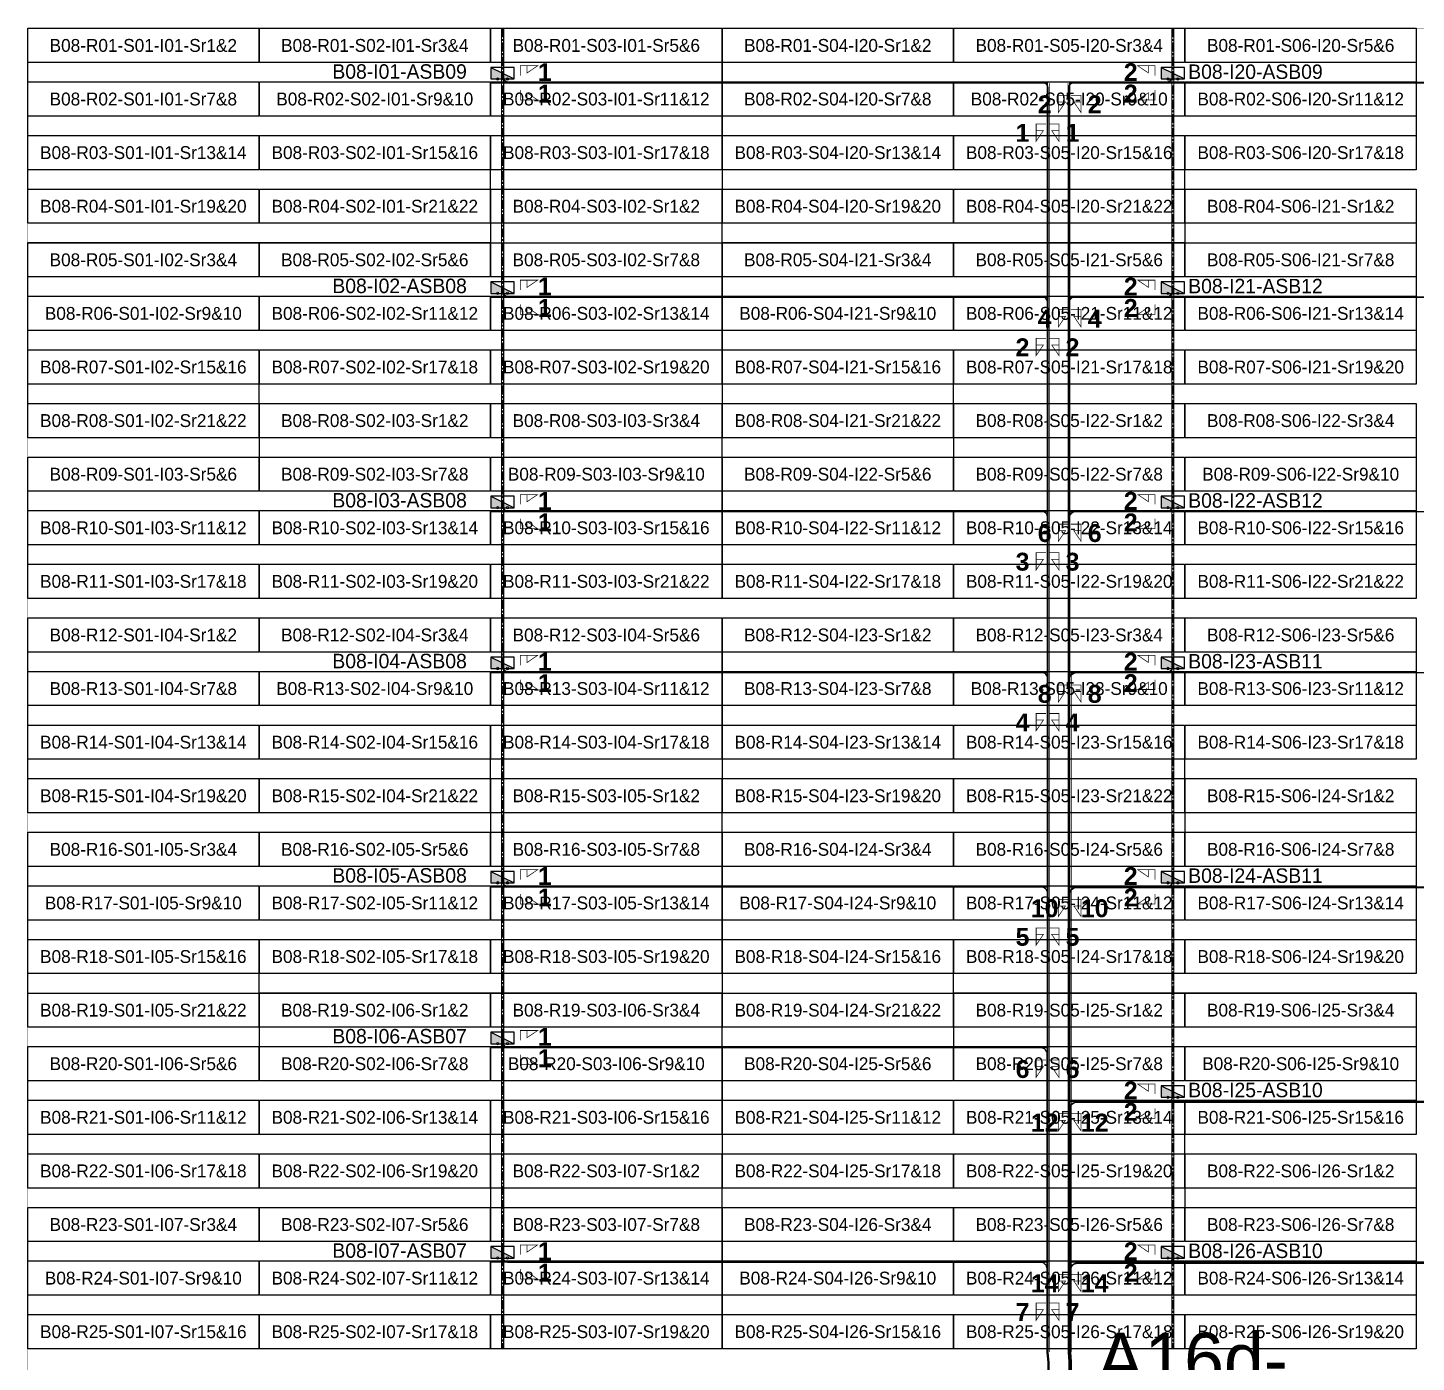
# Model space of a CAD drawing. Header units: metres. Extents: x 529746 to 530037, y 2674789 to 2675214.
# Drawn here: x 529745.9 to 529940.2, y 2675027.4 to 2675214.2 of the extents above; entities that cross this region are included whole.
import ezdxf
from ezdxf.enums import TextEntityAlignment as Align

# ---------------------------------------------------------------- set-up
doc = ezdxf.new("R2010")
doc.units = ezdxf.units.M
doc.linetypes.add('CENTER', pattern=[2, 1.25, -0.25, 0.25, -0.25])
doc.layers.add('Boundary-12.5 MW Block', color=6, linetype='Continuous', lineweight=9)
doc.layers.add('PILE', color=1, linetype='Continuous', lineweight=15)
for name, color, linetype in [('DC Trench BL-08', 40, 'Continuous'), ('E-Inverter Grouping', 2, 'Continuous'), ('Excavation', 7, 'Continuous'), ('Inverter Block-08', 7, 'Continuous'), ('LT Cable(AG) INV to LT Panel BL-08', 2, 'Continuous'), ('Messenger Wire Block-06 (Master Path)', 30, 'Continuous'), ('Messenger Wire Block-06 (MW Path)', 191, 'Continuous'), ('Messenger Wire Exc Link', 7, 'Continuous'), ('MMS Block Numbering', 7, 'Continuous'), ('MMS Table Block-08', 8, 'Continuous'), ('Plan Line - DC BL-08', 40, 'Continuous'), ('Section Marking BL-08', 2, 'Continuous')]:
    doc.layers.add(name, color=color, linetype=linetype)
doc.styles.add('Adani Regular', font='Adani Regular.ttf')
doc.styles.add('BoldTextStyle', font='arialbd.ttf')
doc.styles.get("Standard").update_dxf_attribs({"font": 'Adani Regular.ttf'})

# ---------------------------------------------------------------- blocks, each defined once
blk = doc.blocks.new('MMS Table (32.292 x 4.788)')
at = {"color": 0}
blk.add_lwpolyline([(0, -0.002), (0, 4.786), (32.292, 4.786), (32.292, -0.002)], close=True, dxfattribs=at)
at = {"color": 7}
blk.add_attdef('ID1', text='', height=1.8, dxfattribs=at).set_placement((16.146, 2.392), align=Align.MIDDLE_CENTER)
blk = doc.blocks.new('Inverter Block')
h = blk.add_hatch(color=0)
h.dxf.hatch_style = 1
h.paths.add_polyline_path([(-1.46, 2.27), (-1.46, 0.85), (1.46, 0.85)])
at = {"color": 0}
blk.add_lwpolyline([(1.46, 2.27), (-1.46, 2.27), (-1.46, 0.85), (1.46, 0.85)], close=True, dxfattribs=at)
blk.add_lwpolyline([(-1.46, 2.27), (1.46, 0.85)], dxfattribs=at)
at = {"layer": 'PILE'}
for centre in [(-0.61, 0.85), (0.61, 0.85)]:
    blk.add_circle(centre, 0.156, dxfattribs=at)
at = {"color": 7}
blk.add_attdef('ID', (-1.46, 3.01), '', height=1.8, dxfattribs=at)

msp = doc.modelspace()

# ---------------------------------------------------------------- linework, layer by layer
at = {"layer": 'Boundary-12.5 MW Block', "const_width": 0.05}
msp.add_lwpolyline([(529745.89, 2675214.08), (530037.32, 2675214.08), (530037.32, 2674789.29), (529745.89, 2674789.29)], close=True, dxfattribs=at)
at = {"layer": 'DC Trench BL-08', "color": 40, "const_width": 0.15}
for points in [[(529812.46, 2675214.08), (529812.16, 2675214.08), (529812.16, 2675029.29), (529812.46, 2675029.29)], [(529906.26, 2675214.08), (529905.96, 2675214.08), (529905.96, 2675029.29), (529906.26, 2675029.29)]]:
    msp.add_lwpolyline(points, close=True, dxfattribs=at)
at = {"layer": 'E-Inverter Grouping'}
for points in [[(529842.97, 2675194.29), (529810.58, 2675194.29), (529810.58, 2675186.79), (529745.89, 2675186.79), (529745.89, 2675214.08), (529842.97, 2675214.08)], [(529940.14, 2675194.29), (529907.75, 2675194.29), (529907.75, 2675186.79), (529843.07, 2675186.79), (529843.07, 2675214.08), (529940.14, 2675214.08)], [(529842.97, 2675164.29), (529778.18, 2675164.29), (529778.18, 2675156.79), (529745.89, 2675156.79), (529745.89, 2675184.08), (529810.68, 2675184.08), (529810.68, 2675191.58), (529842.97, 2675191.58)], [(529940.14, 2675164.29), (529875.36, 2675164.29), (529875.36, 2675156.79), (529843.07, 2675156.79), (529843.07, 2675184.08), (529907.85, 2675184.08), (529907.85, 2675191.58), (529940.14, 2675191.58)], [(529842.97, 2675134.29), (529745.89, 2675134.29), (529745.89, 2675154.08), (529778.28, 2675154.08), (529778.28, 2675161.58), (529842.97, 2675161.58)], [(529940.14, 2675134.29), (529843.07, 2675134.29), (529843.07, 2675154.08), (529875.46, 2675154.08), (529875.46, 2675161.58), (529940.14, 2675161.58)], [(529842.97, 2675111.79), (529810.58, 2675111.79), (529810.58, 2675104.29), (529745.89, 2675104.29), (529745.89, 2675131.58), (529842.97, 2675131.58)], [(529940.14, 2675111.79), (529907.75, 2675111.79), (529907.75, 2675104.29), (529843.07, 2675104.29), (529843.07, 2675131.58), (529940.14, 2675131.58)], [(529842.97, 2675081.79), (529778.18, 2675081.79), (529778.18, 2675074.29), (529745.89, 2675074.29), (529745.89, 2675101.58), (529810.68, 2675101.58), (529810.68, 2675109.08), (529842.97, 2675109.08)], [(529940.14, 2675081.79), (529875.36, 2675081.79), (529875.36, 2675074.29), (529843.07, 2675074.29), (529843.07, 2675101.58), (529907.85, 2675101.58), (529907.85, 2675109.08), (529940.14, 2675109.08)]]:
    msp.add_lwpolyline(points, close=True, dxfattribs=at)
at = {"layer": 'E-Inverter Grouping', "color": 3}
for points in [[(529778.28, 2675071.58), (529778.28, 2675079.08), (529842.97, 2675079.08), (529842.97, 2675059.29), (529810.58, 2675059.29), (529810.58, 2675051.79), (529745.89, 2675051.79), (529745.89, 2675071.58)], [(529875.46, 2675071.58), (529875.46, 2675079.08), (529940.14, 2675079.08), (529940.14, 2675059.29), (529907.75, 2675059.29), (529907.75, 2675051.79), (529843.07, 2675051.79), (529843.07, 2675071.58)], [(529842.97, 2675029.29), (529745.89, 2675029.29), (529745.89, 2675049.08), (529810.68, 2675049.08), (529810.68, 2675056.58), (529842.97, 2675056.58)], [(529940.14, 2675029.29), (529843.07, 2675029.29), (529843.07, 2675049.08), (529907.85, 2675049.08), (529907.85, 2675056.58), (529940.14, 2675056.58)]]:
    msp.add_lwpolyline(points, close=True, dxfattribs=at)
at = {"layer": 'Excavation', "color": 3, "const_width": 0.1}
msp.add_lwpolyline([(529899.03, 2675004.45), (529899.03, 2675008.09), (529891.77, 2675014.73), (529891.77, 2675027.45)], dxfattribs=at)
at = {"layer": 'LT Cable(AG) INV to LT Panel BL-08'}
for points in [[(529898.51, 2675003.18), (529898.39, 2675003.18, -0.156713), (529897.87, 2675003.35), (529896.35, 2675004.43, 0.156713), (529895.83, 2675004.6), (529889.69, 2675004.6, -0.414214), (529888.79, 2675005.5), (529888.79, 2675027.29, 0.022102), (529888.79, 2675027.37), (529888.66, 2675028.79, -0.022102), (529888.66, 2675028.87), (529888.66, 2675205.62, 0.414214), (529887.76, 2675206.52), (529813.21, 2675206.52, -0.414214), (529812.31, 2675207.42), (529812.31, 2675207.69)], [(529898.26, 2675003.26), (529898.73, 2675003.97, 0.14781), (529898.88, 2675004.47), (529898.88, 2675007.63, 0.210754), (529898.59, 2675008.29), (529891.91, 2675014.39, -0.210754), (529891.62, 2675015.06), (529891.62, 2675027.41, 0.0183), (529891.61, 2675027.47), (529891.52, 2675028.78, -0.0183), (529891.52, 2675028.85), (529891.52, 2675205.69, -0.414214), (529892.42, 2675206.59), (529905.21, 2675206.59, 0.414214), (529906.11, 2675207.49), (529906.11, 2675207.69)], [(529898.28, 2675003.25), (529898.76, 2675003.96, 0.14781), (529898.91, 2675004.46), (529898.91, 2675007.64, 0.210754), (529898.62, 2675008.3), (529891.93, 2675014.4, -0.210754), (529891.64, 2675015.07), (529891.64, 2675027.41, 0.0183), (529891.64, 2675027.47), (529891.54, 2675028.78, -0.0183), (529891.54, 2675028.85), (529891.54, 2675205.66, -0.414214), (529892.44, 2675206.56), (529970, 2675206.56, 0.414214), (529970.9, 2675207.46), (529970.9, 2675207.69)], [(529900.5, 2675003.15), (529898.39, 2675003.15, -0.156713), (529897.87, 2675003.32), (529896.35, 2675004.41, 0.156713), (529895.83, 2675004.58), (529889.67, 2675004.58, -0.414214), (529888.77, 2675005.48), (529888.77, 2675027.29, 0.022102), (529888.76, 2675027.36), (529888.64, 2675028.79, -0.022102), (529888.63, 2675028.86), (529888.63, 2675175.6, 0.414214), (529887.73, 2675176.5), (529813.21, 2675176.5, -0.414214), (529812.31, 2675177.4), (529812.31, 2675177.69)], [(529900.5, 2675003.13), (529898.39, 2675003.13, -0.156713), (529897.87, 2675003.3), (529896.35, 2675004.38, 0.156713), (529895.83, 2675004.55), (529889.64, 2675004.55, -0.414214), (529888.74, 2675005.45), (529888.74, 2675027.28, 0.022102), (529888.74, 2675027.36), (529888.61, 2675028.78, -0.022102), (529888.61, 2675028.86), (529888.61, 2675145.57, 0.414214), (529887.71, 2675146.47), (529813.21, 2675146.47, -0.414214), (529812.31, 2675147.37), (529812.31, 2675147.69)], [(529900.5, 2675003.1), (529898.39, 2675003.1, -0.156713), (529897.87, 2675003.27), (529896.35, 2675004.36, 0.156713), (529895.83, 2675004.53), (529889.62, 2675004.53, -0.414214), (529888.72, 2675005.43), (529888.72, 2675027.28, 0.022102), (529888.71, 2675027.36), (529888.59, 2675028.78, -0.022102), (529888.58, 2675028.86), (529888.58, 2675123.05, 0.414214), (529887.68, 2675123.95), (529813.21, 2675123.95, -0.414214), (529812.31, 2675124.85), (529812.31, 2675125.19)], [(529900.5, 2675003.08), (529898.39, 2675003.08, -0.156713), (529897.87, 2675003.25), (529896.35, 2675004.33, 0.156713), (529895.83, 2675004.5), (529889.59, 2675004.5, -0.414214), (529888.69, 2675005.4), (529888.69, 2675027.28, 0.022102), (529888.69, 2675027.36), (529888.56, 2675028.78, -0.022102), (529888.56, 2675028.86), (529888.56, 2675093.02, 0.414214), (529887.66, 2675093.92), (529813.21, 2675093.92, -0.414214), (529812.31, 2675094.82), (529812.31, 2675095.19)], [(529902.66, 2675003.05), (529898.39, 2675003.05, -0.156713), (529897.87, 2675003.22), (529896.35, 2675004.31, 0.156713), (529895.83, 2675004.48), (529889.57, 2675004.48, -0.414214), (529888.67, 2675005.38), (529888.67, 2675027.28, 0.022102), (529888.66, 2675027.36), (529888.54, 2675028.78, -0.022102), (529888.53, 2675028.86), (529888.53, 2675070.5, 0.414214), (529887.63, 2675071.4), (529813.21, 2675071.4, -0.414214), (529812.31, 2675072.3), (529812.31, 2675072.69)], [(529902.66, 2675003.03), (529898.39, 2675003.03, -0.156713), (529897.87, 2675003.2), (529896.35, 2675004.28, 0.156713), (529895.83, 2675004.45), (529889.54, 2675004.45, -0.414214), (529888.64, 2675005.35), (529888.64, 2675027.28, 0.022102), (529888.64, 2675027.36), (529888.51, 2675028.78, -0.022102), (529888.51, 2675028.86), (529888.51, 2675040.47, 0.414214), (529887.61, 2675041.37), (529813.21, 2675041.37, -0.414214), (529812.31, 2675042.27), (529812.31, 2675042.69)]]:
    msp.add_lwpolyline(points, format="xyb", dxfattribs=at)
at = {"layer": 'LT Cable(AG) INV to LT Panel BL-08', "color": 5}
for points in [[(529899.53, 2675003.64, -0.316836), (529898.93, 2675004.48), (529898.93, 2675007.65, 0.210754), (529898.64, 2675008.31), (529891.96, 2675014.41, -0.210754), (529891.67, 2675015.08), (529891.67, 2675027.41, 0.0183), (529891.66, 2675027.47), (529891.57, 2675028.79, -0.0183), (529891.57, 2675028.85), (529891.57, 2675175.64, -0.414214), (529892.47, 2675176.54), (529905.21, 2675176.54, 0.414214), (529906.11, 2675177.44), (529906.11, 2675177.69)], [(529899.53, 2675003.67, -0.308695), (529898.96, 2675004.51), (529898.96, 2675007.66, 0.210754), (529898.67, 2675008.33), (529891.98, 2675014.43, -0.210754), (529891.69, 2675015.09), (529891.69, 2675027.41, 0.0183), (529891.69, 2675027.48), (529891.59, 2675028.79, -0.0183), (529891.59, 2675028.85), (529891.59, 2675175.61, -0.414214), (529892.49, 2675176.51), (529970, 2675176.51, 0.414214), (529970.9, 2675177.41), (529970.9, 2675177.69)], [(529899.53, 2675003.71, -0.300496), (529898.98, 2675004.53), (529898.98, 2675007.67, 0.210754), (529898.69, 2675008.34), (529892.01, 2675014.44, -0.210754), (529891.72, 2675015.1), (529891.72, 2675027.41, 0.0183), (529891.71, 2675027.48), (529891.62, 2675028.79, -0.0183), (529891.62, 2675028.85), (529891.62, 2675145.59, -0.414214), (529892.52, 2675146.49), (529905.21, 2675146.49, 0.414214), (529906.11, 2675147.39), (529906.11, 2675147.69)], [(529899.53, 2675003.74, -0.292228), (529899.01, 2675004.56), (529899.01, 2675007.68, 0.210754), (529898.72, 2675008.35), (529892.03, 2675014.45, -0.210754), (529891.74, 2675015.11), (529891.74, 2675027.41, 0.0183), (529891.74, 2675027.48), (529891.64, 2675028.79, -0.0183), (529891.64, 2675028.85), (529891.64, 2675145.56, -0.414214), (529892.54, 2675146.46), (529970, 2675146.46, 0.414214), (529970.9, 2675147.36), (529970.9, 2675147.69)], [(529901.6, 2675003.68), (529899.93, 2675003.68, -0.414214), (529899.03, 2675004.58), (529899.03, 2675007.69, 0.210754), (529898.74, 2675008.36), (529892.06, 2675014.46, -0.210754), (529891.77, 2675015.12), (529891.77, 2675027.41, 0.0183), (529891.76, 2675027.48), (529891.67, 2675028.79, -0.0183), (529891.67, 2675028.85), (529891.67, 2675123.04, -0.414214), (529892.57, 2675123.94), (529905.21, 2675123.94, 0.414214), (529906.11, 2675124.84), (529906.11, 2675125.19)], [(529901.6, 2675003.71), (529899.96, 2675003.71, -0.414214), (529899.06, 2675004.61), (529899.06, 2675007.71, 0.210754), (529898.77, 2675008.37), (529892.08, 2675014.47, -0.210754), (529891.79, 2675015.13), (529891.79, 2675027.41, 0.0183), (529891.79, 2675027.48), (529891.69, 2675028.79, -0.0183), (529891.69, 2675028.86), (529891.69, 2675123.01, -0.414214), (529892.59, 2675123.91), (529970, 2675123.91, 0.414214), (529970.9, 2675124.81), (529970.9, 2675125.19)], [(529901.6, 2675003.73), (529899.98, 2675003.73, -0.414214), (529899.08, 2675004.63), (529899.08, 2675007.72, 0.210754), (529898.79, 2675008.38), (529892.11, 2675014.48, -0.210754), (529891.82, 2675015.14), (529891.82, 2675027.41, 0.0183), (529891.81, 2675027.48), (529891.72, 2675028.79, -0.0183), (529891.72, 2675028.86), (529891.72, 2675092.99, -0.414214), (529892.62, 2675093.89), (529905.21, 2675093.89, 0.414214), (529906.11, 2675094.79), (529906.11, 2675095.19)], [(529901.6, 2675003.76), (529900.01, 2675003.76, -0.414214), (529899.11, 2675004.66), (529899.11, 2675007.73, 0.210754), (529898.82, 2675008.39), (529892.13, 2675014.49, -0.210754), (529891.84, 2675015.16), (529891.84, 2675027.42, 0.0183), (529891.84, 2675027.48), (529891.74, 2675028.79, -0.0183), (529891.74, 2675028.86), (529891.74, 2675092.96, -0.414214), (529892.64, 2675093.86), (529970, 2675093.86, 0.414214), (529970.9, 2675094.76), (529970.9, 2675095.19)], [(529903.54, 2675003.78), (529900.03, 2675003.78, -0.414214), (529899.13, 2675004.68), (529899.13, 2675007.74, 0.210754), (529898.84, 2675008.4), (529892.16, 2675014.5, -0.210754), (529891.87, 2675015.17), (529891.87, 2675027.42, 0.0183), (529891.86, 2675027.48), (529891.77, 2675028.79, -0.0183), (529891.77, 2675028.86), (529891.77, 2675062.94, -0.414214), (529892.67, 2675063.84), (529905.21, 2675063.84, 0.414214), (529906.11, 2675064.74), (529906.11, 2675065.19)], [(529903.54, 2675003.81), (529900.06, 2675003.81, -0.414214), (529899.16, 2675004.71), (529899.16, 2675007.75, 0.210754), (529898.87, 2675008.41), (529892.18, 2675014.51, -0.210754), (529891.89, 2675015.18), (529891.89, 2675027.42, 0.0183), (529891.89, 2675027.48), (529891.79, 2675028.79, -0.0183), (529891.79, 2675028.86), (529891.79, 2675062.91, -0.414214), (529892.69, 2675063.81), (529970, 2675063.81, 0.414214), (529970.9, 2675064.71), (529970.9, 2675065.19)], [(529903.54, 2675003.83), (529900.08, 2675003.83, -0.414214), (529899.18, 2675004.73), (529899.18, 2675007.76, 0.210754), (529898.89, 2675008.43), (529892.21, 2675014.52, -0.210754), (529891.92, 2675015.19), (529891.92, 2675027.42, 0.0183), (529891.91, 2675027.48), (529891.82, 2675028.79, -0.0183), (529891.82, 2675028.86), (529891.82, 2675040.39, -0.414214), (529892.72, 2675041.29), (529905.21, 2675041.29, 0.414214), (529906.11, 2675042.19), (529906.11, 2675042.69)], [(529903.54, 2675003.86), (529900.11, 2675003.86, -0.414214), (529899.21, 2675004.76), (529899.21, 2675007.77, 0.210754), (529898.92, 2675008.44), (529892.23, 2675014.54, -0.210754), (529891.94, 2675015.2), (529891.94, 2675027.42, 0.0183), (529891.94, 2675027.48), (529891.84, 2675028.8, -0.0183), (529891.84, 2675028.86), (529891.84, 2675040.36, -0.414214), (529892.74, 2675041.26), (529970, 2675041.26, 0.414214), (529970.9, 2675042.16), (529970.9, 2675042.69)]]:
    msp.add_lwpolyline(points, format="xyb", dxfattribs=at)
at = {"layer": 'Messenger Wire Block-06 (Master Path)'}
for points in [[(529810.68, 2675206.44), (529888.57, 2675206.44)], [(529888.57, 2675028.82), (529888.57, 2675206.44)], [(529891.67, 2675028.82), (529891.67, 2675206.44)], [(529891.67, 2675206.44), (529972.54, 2675206.44)], [(529810.68, 2675176.44), (529888.57, 2675176.44)], [(529891.67, 2675176.44), (529972.54, 2675176.44)], [(529810.68, 2675146.44), (529888.57, 2675146.44)], [(529891.67, 2675146.44), (529972.54, 2675146.44)], [(529810.68, 2675123.94), (529888.57, 2675123.94)], [(529891.67, 2675123.94), (529972.54, 2675123.94)], [(529810.68, 2675093.94), (529888.57, 2675093.94)], [(529891.67, 2675093.94), (529972.54, 2675093.94)], [(529810.68, 2675071.44), (529888.57, 2675071.44)], [(529891.67, 2675063.94), (529972.54, 2675063.94)], [(529810.68, 2675041.44), (529888.57, 2675041.44)], [(529891.67, 2675041.44), (529972.54, 2675041.44)]]:
    msp.add_lwpolyline(points, dxfattribs=at)
at = {"layer": 'Messenger Wire Block-06 (MW Path)', "const_width": 0.1}
for points in [[(529810.68, 2675206.44), (529888.57, 2675206.44)], [(529888.82, 2675028.82), (529888.82, 2675206.44)], [(529891.42, 2675028.82), (529891.42, 2675206.44)], [(529891.67, 2675206.44), (529972.54, 2675206.44)], [(529810.68, 2675176.44), (529888.57, 2675176.44)], [(529891.67, 2675176.44), (529972.54, 2675176.44)], [(529810.68, 2675146.44), (529888.57, 2675146.44)], [(529891.67, 2675146.44), (529972.54, 2675146.44)], [(529810.68, 2675123.94), (529888.57, 2675123.94)], [(529891.67, 2675123.94), (529972.54, 2675123.94)], [(529891.92, 2675028.82), (529891.92, 2675123.94)], [(529810.68, 2675093.94), (529888.57, 2675093.94)], [(529891.67, 2675093.94), (529972.54, 2675093.94)], [(529810.68, 2675071.44), (529888.57, 2675071.44)], [(529891.67, 2675063.94), (529972.54, 2675063.94)], [(529810.68, 2675041.44), (529888.57, 2675041.44)], [(529891.67, 2675041.44), (529972.54, 2675041.44)]]:
    msp.add_lwpolyline(points, dxfattribs=at)
at = {"layer": 'Messenger Wire Exc Link'}
for points in [[(529888.71, 2675027.32), (529888.57, 2675028.82)], [(529891.77, 2675027.45), (529891.67, 2675028.82)]]:
    msp.add_lwpolyline(points, dxfattribs=at)
at = {"layer": 'Plan Line - DC BL-08', "color": 6, "linetype": 'CENTER'}
for points in [[(529812.31, 2675214.08), (529812.31, 2675029.29)], [(529906.11, 2675214.08), (529906.11, 2675029.29)]]:
    msp.add_lwpolyline(points, dxfattribs=at)
at = {"layer": 'Section Marking BL-08', "color": 94, "lineweight": 35, "true_color": 0x00a500, "const_width": 0.1}
for points in [[(529814.81, 2675207.44), (529814.81, 2675208.83), (529817.21, 2675208.83), (529815.73, 2675207.82), (529815.73, 2675208.83)], [(529903.61, 2675207.44), (529903.61, 2675208.83), (529901.21, 2675208.83), (529902.69, 2675207.82), (529902.69, 2675208.83)], [(529814.81, 2675205.44), (529814.81, 2675204.05), (529817.21, 2675204.05), (529815.73, 2675205.06), (529815.73, 2675204.05)], [(529903.61, 2675205.44), (529903.61, 2675204.05), (529901.21, 2675204.05), (529902.69, 2675205.06), (529902.69, 2675204.05)], [(529891.47, 2675204.69), (529890.08, 2675204.69), (529890.08, 2675202.29), (529891.09, 2675203.77), (529890.08, 2675203.77)], [(529891.87, 2675204.69), (529893.26, 2675204.69), (529893.26, 2675202.29), (529892.25, 2675203.77), (529893.26, 2675203.77)], [(529888.37, 2675200.69), (529886.98, 2675200.69), (529886.98, 2675198.29), (529887.99, 2675199.77), (529886.98, 2675199.77)], [(529888.77, 2675200.69), (529890.16, 2675200.69), (529890.16, 2675198.29), (529889.15, 2675199.77), (529890.16, 2675199.77)], [(529814.81, 2675177.44), (529814.81, 2675178.83), (529817.21, 2675178.83), (529815.73, 2675177.82), (529815.73, 2675178.83)], [(529903.61, 2675177.44), (529903.61, 2675178.83), (529901.21, 2675178.83), (529902.69, 2675177.82), (529902.69, 2675178.83)], [(529814.81, 2675175.44), (529814.81, 2675174.05), (529817.21, 2675174.05), (529815.73, 2675175.06), (529815.73, 2675174.05)], [(529891.47, 2675174.69), (529890.08, 2675174.69), (529890.08, 2675172.29), (529891.09, 2675173.77), (529890.08, 2675173.77)], [(529891.87, 2675174.69), (529893.26, 2675174.69), (529893.26, 2675172.29), (529892.25, 2675173.77), (529893.26, 2675173.77)], [(529903.61, 2675175.44), (529903.61, 2675174.05), (529901.21, 2675174.05), (529902.69, 2675175.06), (529902.69, 2675174.05)], [(529888.37, 2675170.69), (529886.98, 2675170.69), (529886.98, 2675168.29), (529887.99, 2675169.77), (529886.98, 2675169.77)], [(529888.77, 2675170.69), (529890.16, 2675170.69), (529890.16, 2675168.29), (529889.15, 2675169.77), (529890.16, 2675169.77)], [(529814.81, 2675147.44), (529814.81, 2675148.83), (529817.21, 2675148.83), (529815.73, 2675147.82), (529815.73, 2675148.83)], [(529903.61, 2675147.44), (529903.61, 2675148.83), (529901.21, 2675148.83), (529902.69, 2675147.82), (529902.69, 2675148.83)], [(529814.81, 2675145.44), (529814.81, 2675144.05), (529817.21, 2675144.05), (529815.73, 2675145.06), (529815.73, 2675144.05)], [(529903.61, 2675145.44), (529903.61, 2675144.05), (529901.21, 2675144.05), (529902.69, 2675145.06), (529902.69, 2675144.05)], [(529891.47, 2675144.69), (529890.08, 2675144.69), (529890.08, 2675142.29), (529891.09, 2675143.77), (529890.08, 2675143.77)], [(529891.87, 2675144.69), (529893.26, 2675144.69), (529893.26, 2675142.29), (529892.25, 2675143.77), (529893.26, 2675143.77)], [(529888.37, 2675140.69), (529886.98, 2675140.69), (529886.98, 2675138.29), (529887.99, 2675139.77), (529886.98, 2675139.77)], [(529888.77, 2675140.69), (529890.16, 2675140.69), (529890.16, 2675138.29), (529889.15, 2675139.77), (529890.16, 2675139.77)], [(529814.81, 2675124.94), (529814.81, 2675126.33), (529817.21, 2675126.33), (529815.73, 2675125.32), (529815.73, 2675126.33)], [(529903.61, 2675124.94), (529903.61, 2675126.33), (529901.21, 2675126.33), (529902.69, 2675125.32), (529902.69, 2675126.33)], [(529814.81, 2675122.94), (529814.81, 2675121.55), (529817.21, 2675121.55), (529815.73, 2675122.56), (529815.73, 2675121.55)], [(529891.47, 2675122.19), (529890.08, 2675122.19), (529890.08, 2675119.79), (529891.09, 2675121.27), (529890.08, 2675121.27)], [(529891.87, 2675122.19), (529893.26, 2675122.19), (529893.26, 2675119.79), (529892.25, 2675121.27), (529893.26, 2675121.27)], [(529903.61, 2675122.94), (529903.61, 2675121.55), (529901.21, 2675121.55), (529902.69, 2675122.56), (529902.69, 2675121.55)], [(529888.37, 2675118.19), (529886.98, 2675118.19), (529886.98, 2675115.79), (529887.99, 2675117.27), (529886.98, 2675117.27)], [(529888.77, 2675118.19), (529890.16, 2675118.19), (529890.16, 2675115.79), (529889.15, 2675117.27), (529890.16, 2675117.27)], [(529814.81, 2675094.94), (529814.81, 2675096.33), (529817.21, 2675096.33), (529815.73, 2675095.32), (529815.73, 2675096.33)], [(529903.61, 2675094.94), (529903.61, 2675096.33), (529901.21, 2675096.33), (529902.69, 2675095.32), (529902.69, 2675096.33)], [(529814.81, 2675092.94), (529814.81, 2675091.55), (529817.21, 2675091.55), (529815.73, 2675092.56), (529815.73, 2675091.55)], [(529903.61, 2675092.94), (529903.61, 2675091.55), (529901.21, 2675091.55), (529902.69, 2675092.56), (529902.69, 2675091.55)], [(529891.47, 2675092.19), (529890.08, 2675092.19), (529890.08, 2675089.79), (529891.09, 2675091.27), (529890.08, 2675091.27)], [(529891.87, 2675092.19), (529893.26, 2675092.19), (529893.26, 2675089.79), (529892.25, 2675091.27), (529893.26, 2675091.27)], [(529888.37, 2675088.19), (529886.98, 2675088.19), (529886.98, 2675085.79), (529887.99, 2675087.27), (529886.98, 2675087.27)], [(529888.77, 2675088.19), (529890.16, 2675088.19), (529890.16, 2675085.79), (529889.15, 2675087.27), (529890.16, 2675087.27)], [(529814.81, 2675072.44), (529814.81, 2675073.83), (529817.21, 2675073.83), (529815.73, 2675072.82), (529815.73, 2675073.83)], [(529814.81, 2675070.44), (529814.81, 2675069.05), (529817.21, 2675069.05), (529815.73, 2675070.06), (529815.73, 2675069.05)], [(529888.37, 2675069.69), (529886.98, 2675069.69), (529886.98, 2675067.29), (529887.99, 2675068.77), (529886.98, 2675068.77)], [(529888.77, 2675069.69), (529890.16, 2675069.69), (529890.16, 2675067.29), (529889.15, 2675068.77), (529890.16, 2675068.77)], [(529903.61, 2675064.94), (529903.61, 2675066.33), (529901.21, 2675066.33), (529902.69, 2675065.32), (529902.69, 2675066.33)], [(529891.47, 2675062.19), (529890.08, 2675062.19), (529890.08, 2675059.79), (529891.09, 2675061.27), (529890.08, 2675061.27)], [(529891.87, 2675062.19), (529893.26, 2675062.19), (529893.26, 2675059.79), (529892.25, 2675061.27), (529893.26, 2675061.27)], [(529903.61, 2675062.94), (529903.61, 2675061.55), (529901.21, 2675061.55), (529902.69, 2675062.56), (529902.69, 2675061.55)], [(529814.81, 2675042.44), (529814.81, 2675043.83), (529817.21, 2675043.83), (529815.73, 2675042.82), (529815.73, 2675043.83)], [(529903.61, 2675042.44), (529903.61, 2675043.83), (529901.21, 2675043.83), (529902.69, 2675042.82), (529902.69, 2675043.83)], [(529814.81, 2675040.44), (529814.81, 2675039.05), (529817.21, 2675039.05), (529815.73, 2675040.06), (529815.73, 2675039.05)], [(529903.61, 2675040.44), (529903.61, 2675039.05), (529901.21, 2675039.05), (529902.69, 2675040.06), (529902.69, 2675039.05)], [(529891.47, 2675039.69), (529890.08, 2675039.69), (529890.08, 2675037.29), (529891.09, 2675038.77), (529890.08, 2675038.77)], [(529891.87, 2675039.69), (529893.26, 2675039.69), (529893.26, 2675037.29), (529892.25, 2675038.77), (529893.26, 2675038.77)], [(529888.37, 2675035.69), (529886.98, 2675035.69), (529886.98, 2675033.29), (529887.99, 2675034.77), (529886.98, 2675034.77)], [(529888.77, 2675035.69), (529890.16, 2675035.69), (529890.16, 2675033.29), (529889.15, 2675034.77), (529890.16, 2675034.77)]]:
    msp.add_lwpolyline(points, dxfattribs=at)

# ---------------------------------------------------------------- block references
at = {"layer": 'Inverter Block-08'}
ref = msp.add_blockref('Inverter Block', (529812.31, 2675206.03), dxfattribs=dict(at, xscale=1.124999999976148, yscale=1.124999999976148, zscale=1.124999999976148))
ref.add_attrib('ID', 'B08-I01-ASB09', (529788.49, 2675207.02), dxfattribs={"layer": '0', "color": 7, "height": 2.025})
ref = msp.add_blockref('Inverter Block', (529906.11, 2675206.03), dxfattribs=dict(at, xscale=1.124999999976148, yscale=1.124999999976148, zscale=1.124999999976148))
ref.add_attrib('ID', 'B08-I20-ASB09', (529908.26, 2675206.99), dxfattribs={"layer": '0', "color": 7, "height": 2.025})
ref = msp.add_blockref('Inverter Block', (529812.31, 2675176.03), dxfattribs=dict(at, xscale=1.124999999976148, yscale=1.124999999976148, zscale=1.124999999976148))
ref.add_attrib('ID', 'B08-I02-ASB08', (529788.49, 2675177.02), dxfattribs={"layer": '0', "color": 7, "height": 2.025})
ref = msp.add_blockref('Inverter Block', (529906.11, 2675176.03), dxfattribs=dict(at, xscale=1.124999999976148, yscale=1.124999999976148, zscale=1.124999999976148))
ref.add_attrib('ID', 'B08-I21-ASB12', (529908.26, 2675176.99), dxfattribs={"layer": '0', "color": 7, "height": 2.025})
ref = msp.add_blockref('Inverter Block', (529812.31, 2675146.03), dxfattribs=dict(at, xscale=1.124999999976148, yscale=1.124999999976148, zscale=1.124999999976148))
ref.add_attrib('ID', 'B08-I03-ASB08', (529788.49, 2675147.02), dxfattribs={"layer": '0', "color": 7, "height": 2.025})
ref = msp.add_blockref('Inverter Block', (529906.11, 2675146.03), dxfattribs=dict(at, xscale=1.124999999976148, yscale=1.124999999976148, zscale=1.124999999976148))
ref.add_attrib('ID', 'B08-I22-ASB12', (529908.26, 2675146.99), dxfattribs={"layer": '0', "color": 7, "height": 2.025})
ref = msp.add_blockref('Inverter Block', (529812.31, 2675123.53), dxfattribs=dict(at, xscale=1.124999999976148, yscale=1.124999999976148, zscale=1.124999999976148))
ref.add_attrib('ID', 'B08-I04-ASB08', (529788.49, 2675124.52), dxfattribs={"layer": '0', "color": 7, "height": 2.025})
ref = msp.add_blockref('Inverter Block', (529906.11, 2675123.53), dxfattribs=dict(at, xscale=1.124999999976148, yscale=1.124999999976148, zscale=1.124999999976148))
ref.add_attrib('ID', 'B08-I23-ASB11', (529908.26, 2675124.49), dxfattribs={"layer": '0', "color": 7, "height": 2.025})
ref = msp.add_blockref('Inverter Block', (529812.31, 2675093.53), dxfattribs=dict(at, xscale=1.124999999976148, yscale=1.124999999976148, zscale=1.124999999976148))
ref.add_attrib('ID', 'B08-I05-ASB08', (529788.49, 2675094.52), dxfattribs={"layer": '0', "color": 7, "height": 2.025})
ref = msp.add_blockref('Inverter Block', (529906.11, 2675093.53), dxfattribs=dict(at, xscale=1.124999999976148, yscale=1.124999999976148, zscale=1.124999999976148))
ref.add_attrib('ID', 'B08-I24-ASB11', (529908.26, 2675094.49), dxfattribs={"layer": '0', "color": 7, "height": 2.025})
ref = msp.add_blockref('Inverter Block', (529812.31, 2675071.03), dxfattribs=dict(at, xscale=1.124999999976148, yscale=1.124999999976148, zscale=1.124999999976148))
ref.add_attrib('ID', 'B08-I06-ASB07', (529788.49, 2675072.02), dxfattribs={"layer": '0', "color": 7, "height": 2.025})
ref = msp.add_blockref('Inverter Block', (529906.11, 2675063.53), dxfattribs=dict(at, xscale=1.124999999976148, yscale=1.124999999976148, zscale=1.124999999976148))
ref.add_attrib('ID', 'B08-I25-ASB10', (529908.26, 2675064.49), dxfattribs={"layer": '0', "color": 7, "height": 2.025})
ref = msp.add_blockref('Inverter Block', (529812.31, 2675041.03), dxfattribs=dict(at, xscale=1.124999999976148, yscale=1.124999999976148, zscale=1.124999999976148))
ref.add_attrib('ID', 'B08-I07-ASB07', (529788.49, 2675042.02), dxfattribs={"layer": '0', "color": 7, "height": 2.025})
ref = msp.add_blockref('Inverter Block', (529906.11, 2675041.03), dxfattribs=dict(at, xscale=1.124999999976148, yscale=1.124999999976148, zscale=1.124999999976148))
ref.add_attrib('ID', 'B08-I26-ASB10', (529908.26, 2675041.99), dxfattribs={"layer": '0', "color": 7, "height": 2.025})
at = {"layer": 'MMS Table Block-08'}
for p, values in [((529745.89, 2675209.29), {'ID1': 'B08-R01-S01-I01-Sr1&2'}), ((529778.28, 2675209.29), {'ID1': 'B08-R01-S02-I01-Sr3&4'}), ((529810.68, 2675209.29), {'ID1': 'B08-R01-S03-I01-Sr5&6'}), ((529843.07, 2675209.29), {'ID1': 'B08-R01-S04-I20-Sr1&2'}), ((529875.46, 2675209.29), {'ID1': 'B08-R01-S05-I20-Sr3&4'}), ((529907.85, 2675209.29), {'ID1': 'B08-R01-S06-I20-Sr5&6'}), ((529745.89, 2675201.79), {'ID1': 'B08-R02-S01-I01-Sr7&8'}), ((529778.28, 2675201.79), {'ID1': 'B08-R02-S02-I01-Sr9&10'}), ((529810.68, 2675201.79), {'ID1': 'B08-R02-S03-I01-Sr11&12'}), ((529843.07, 2675201.79), {'ID1': 'B08-R02-S04-I20-Sr7&8'}), ((529875.46, 2675201.79), {'ID1': 'B08-R02-S05-I20-Sr9&10'}), ((529907.85, 2675201.79), {'ID1': 'B08-R02-S06-I20-Sr11&12'}), ((529745.89, 2675194.29), {'ID1': 'B08-R03-S01-I01-Sr13&14'}), ((529778.28, 2675194.29), {'ID1': 'B08-R03-S02-I01-Sr15&16'}), ((529810.68, 2675194.29), {'ID1': 'B08-R03-S03-I01-Sr17&18'}), ((529843.07, 2675194.29), {'ID1': 'B08-R03-S04-I20-Sr13&14'}), ((529875.46, 2675194.29), {'ID1': 'B08-R03-S05-I20-Sr15&16'}), ((529907.85, 2675194.29), {'ID1': 'B08-R03-S06-I20-Sr17&18'}), ((529745.89, 2675186.79), {'ID1': 'B08-R04-S01-I01-Sr19&20'}), ((529778.28, 2675186.79), {'ID1': 'B08-R04-S02-I01-Sr21&22'}), ((529810.68, 2675186.79), {'ID1': 'B08-R04-S03-I02-Sr1&2'}), ((529843.07, 2675186.79), {'ID1': 'B08-R04-S04-I20-Sr19&20'}), ((529875.46, 2675186.79), {'ID1': 'B08-R04-S05-I20-Sr21&22'}), ((529907.85, 2675186.79), {'ID1': 'B08-R04-S06-I21-Sr1&2'}), ((529745.89, 2675179.29), {'ID1': 'B08-R05-S01-I02-Sr3&4'}), ((529778.28, 2675179.29), {'ID1': 'B08-R05-S02-I02-Sr5&6'}), ((529810.68, 2675179.29), {'ID1': 'B08-R05-S03-I02-Sr7&8'}), ((529843.07, 2675179.29), {'ID1': 'B08-R05-S04-I21-Sr3&4'}), ((529875.46, 2675179.29), {'ID1': 'B08-R05-S05-I21-Sr5&6'}), ((529907.85, 2675179.29), {'ID1': 'B08-R05-S06-I21-Sr7&8'}), ((529745.89, 2675171.79), {'ID1': 'B08-R06-S01-I02-Sr9&10'}), ((529778.28, 2675171.79), {'ID1': 'B08-R06-S02-I02-Sr11&12'}), ((529810.68, 2675171.79), {'ID1': 'B08-R06-S03-I02-Sr13&14'}), ((529843.07, 2675171.79), {'ID1': 'B08-R06-S04-I21-Sr9&10'}), ((529875.46, 2675171.79), {'ID1': 'B08-R06-S05-I21-Sr11&12'}), ((529907.85, 2675171.79), {'ID1': 'B08-R06-S06-I21-Sr13&14'}), ((529745.89, 2675164.29), {'ID1': 'B08-R07-S01-I02-Sr15&16'}), ((529778.28, 2675164.29), {'ID1': 'B08-R07-S02-I02-Sr17&18'}), ((529810.68, 2675164.29), {'ID1': 'B08-R07-S03-I02-Sr19&20'}), ((529843.07, 2675164.29), {'ID1': 'B08-R07-S04-I21-Sr15&16'}), ((529875.46, 2675164.29), {'ID1': 'B08-R07-S05-I21-Sr17&18'}), ((529907.85, 2675164.29), {'ID1': 'B08-R07-S06-I21-Sr19&20'}), ((529745.89, 2675156.79), {'ID1': 'B08-R08-S01-I02-Sr21&22'}), ((529778.28, 2675156.79), {'ID1': 'B08-R08-S02-I03-Sr1&2'}), ((529810.68, 2675156.79), {'ID1': 'B08-R08-S03-I03-Sr3&4'}), ((529843.07, 2675156.79), {'ID1': 'B08-R08-S04-I21-Sr21&22'}), ((529875.46, 2675156.79), {'ID1': 'B08-R08-S05-I22-Sr1&2'}), ((529907.85, 2675156.79), {'ID1': 'B08-R08-S06-I22-Sr3&4'}), ((529745.89, 2675149.29), {'ID1': 'B08-R09-S01-I03-Sr5&6'}), ((529778.28, 2675149.29), {'ID1': 'B08-R09-S02-I03-Sr7&8'}), ((529810.68, 2675149.29), {'ID1': 'B08-R09-S03-I03-Sr9&10'}), ((529843.07, 2675149.29), {'ID1': 'B08-R09-S04-I22-Sr5&6'}), ((529875.46, 2675149.29), {'ID1': 'B08-R09-S05-I22-Sr7&8'}), ((529907.85, 2675149.29), {'ID1': 'B08-R09-S06-I22-Sr9&10'}), ((529745.89, 2675141.79), {'ID1': 'B08-R10-S01-I03-Sr11&12'}), ((529778.28, 2675141.79), {'ID1': 'B08-R10-S02-I03-Sr13&14'}), ((529810.68, 2675141.79), {'ID1': 'B08-R10-S03-I03-Sr15&16'}), ((529843.07, 2675141.79), {'ID1': 'B08-R10-S04-I22-Sr11&12'}), ((529875.46, 2675141.79), {'ID1': 'B08-R10-S05-I22-Sr13&14'}), ((529907.85, 2675141.79), {'ID1': 'B08-R10-S06-I22-Sr15&16'}), ((529745.89, 2675134.29), {'ID1': 'B08-R11-S01-I03-Sr17&18'}), ((529778.28, 2675134.29), {'ID1': 'B08-R11-S02-I03-Sr19&20'}), ((529810.68, 2675134.29), {'ID1': 'B08-R11-S03-I03-Sr21&22'}), ((529843.07, 2675134.29), {'ID1': 'B08-R11-S04-I22-Sr17&18'}), ((529875.46, 2675134.29), {'ID1': 'B08-R11-S05-I22-Sr19&20'}), ((529907.85, 2675134.29), {'ID1': 'B08-R11-S06-I22-Sr21&22'}), ((529745.89, 2675126.79), {'ID1': 'B08-R12-S01-I04-Sr1&2'}), ((529778.28, 2675126.79), {'ID1': 'B08-R12-S02-I04-Sr3&4'}), ((529810.68, 2675126.79), {'ID1': 'B08-R12-S03-I04-Sr5&6'}), ((529843.07, 2675126.79), {'ID1': 'B08-R12-S04-I23-Sr1&2'}), ((529875.46, 2675126.79), {'ID1': 'B08-R12-S05-I23-Sr3&4'}), ((529907.85, 2675126.79), {'ID1': 'B08-R12-S06-I23-Sr5&6'}), ((529745.89, 2675119.29), {'ID1': 'B08-R13-S01-I04-Sr7&8'}), ((529778.28, 2675119.29), {'ID1': 'B08-R13-S02-I04-Sr9&10'}), ((529810.68, 2675119.29), {'ID1': 'B08-R13-S03-I04-Sr11&12'}), ((529843.07, 2675119.29), {'ID1': 'B08-R13-S04-I23-Sr7&8'}), ((529875.46, 2675119.29), {'ID1': 'B08-R13-S05-I23-Sr9&10'}), ((529907.85, 2675119.29), {'ID1': 'B08-R13-S06-I23-Sr11&12'}), ((529745.89, 2675111.79), {'ID1': 'B08-R14-S01-I04-Sr13&14'}), ((529778.28, 2675111.79), {'ID1': 'B08-R14-S02-I04-Sr15&16'}), ((529810.68, 2675111.79), {'ID1': 'B08-R14-S03-I04-Sr17&18'}), ((529843.07, 2675111.79), {'ID1': 'B08-R14-S04-I23-Sr13&14'}), ((529875.46, 2675111.79), {'ID1': 'B08-R14-S05-I23-Sr15&16'}), ((529907.85, 2675111.79), {'ID1': 'B08-R14-S06-I23-Sr17&18'}), ((529745.89, 2675104.29), {'ID1': 'B08-R15-S01-I04-Sr19&20'}), ((529778.28, 2675104.29), {'ID1': 'B08-R15-S02-I04-Sr21&22'}), ((529810.68, 2675104.29), {'ID1': 'B08-R15-S03-I05-Sr1&2'}), ((529843.07, 2675104.29), {'ID1': 'B08-R15-S04-I23-Sr19&20'}), ((529875.46, 2675104.29), {'ID1': 'B08-R15-S05-I23-Sr21&22'}), ((529907.85, 2675104.29), {'ID1': 'B08-R15-S06-I24-Sr1&2'}), ((529745.89, 2675096.79), {'ID1': 'B08-R16-S01-I05-Sr3&4'}), ((529778.28, 2675096.79), {'ID1': 'B08-R16-S02-I05-Sr5&6'}), ((529810.68, 2675096.79), {'ID1': 'B08-R16-S03-I05-Sr7&8'}), ((529843.07, 2675096.79), {'ID1': 'B08-R16-S04-I24-Sr3&4'}), ((529875.46, 2675096.79), {'ID1': 'B08-R16-S05-I24-Sr5&6'}), ((529907.85, 2675096.79), {'ID1': 'B08-R16-S06-I24-Sr7&8'}), ((529745.89, 2675089.29), {'ID1': 'B08-R17-S01-I05-Sr9&10'}), ((529778.28, 2675089.29), {'ID1': 'B08-R17-S02-I05-Sr11&12'}), ((529810.68, 2675089.29), {'ID1': 'B08-R17-S03-I05-Sr13&14'}), ((529843.07, 2675089.29), {'ID1': 'B08-R17-S04-I24-Sr9&10'}), ((529875.46, 2675089.29), {'ID1': 'B08-R17-S05-I24-Sr11&12'}), ((529907.85, 2675089.29), {'ID1': 'B08-R17-S06-I24-Sr13&14'}), ((529745.89, 2675081.79), {'ID1': 'B08-R18-S01-I05-Sr15&16'}), ((529778.28, 2675081.79), {'ID1': 'B08-R18-S02-I05-Sr17&18'}), ((529810.68, 2675081.79), {'ID1': 'B08-R18-S03-I05-Sr19&20'}), ((529843.07, 2675081.79), {'ID1': 'B08-R18-S04-I24-Sr15&16'}), ((529875.46, 2675081.79), {'ID1': 'B08-R18-S05-I24-Sr17&18'}), ((529907.85, 2675081.79), {'ID1': 'B08-R18-S06-I24-Sr19&20'}), ((529745.89, 2675074.29), {'ID1': 'B08-R19-S01-I05-Sr21&22'}), ((529778.28, 2675074.29), {'ID1': 'B08-R19-S02-I06-Sr1&2'}), ((529810.68, 2675074.29), {'ID1': 'B08-R19-S03-I06-Sr3&4'}), ((529843.07, 2675074.29), {'ID1': 'B08-R19-S04-I24-Sr21&22'}), ((529875.46, 2675074.29), {'ID1': 'B08-R19-S05-I25-Sr1&2'}), ((529907.85, 2675074.29), {'ID1': 'B08-R19-S06-I25-Sr3&4'}), ((529745.89, 2675066.79), {'ID1': 'B08-R20-S01-I06-Sr5&6'}), ((529778.28, 2675066.79), {'ID1': 'B08-R20-S02-I06-Sr7&8'}), ((529810.68, 2675066.79), {'ID1': 'B08-R20-S03-I06-Sr9&10'}), ((529843.07, 2675066.79), {'ID1': 'B08-R20-S04-I25-Sr5&6'}), ((529875.46, 2675066.79), {'ID1': 'B08-R20-S05-I25-Sr7&8'}), ((529907.85, 2675066.79), {'ID1': 'B08-R20-S06-I25-Sr9&10'}), ((529745.89, 2675059.29), {'ID1': 'B08-R21-S01-I06-Sr11&12'}), ((529778.28, 2675059.29), {'ID1': 'B08-R21-S02-I06-Sr13&14'}), ((529810.68, 2675059.29), {'ID1': 'B08-R21-S03-I06-Sr15&16'}), ((529843.07, 2675059.29), {'ID1': 'B08-R21-S04-I25-Sr11&12'}), ((529875.46, 2675059.29), {'ID1': 'B08-R21-S05-I25-Sr13&14'}), ((529907.85, 2675059.29), {'ID1': 'B08-R21-S06-I25-Sr15&16'}), ((529745.89, 2675051.79), {'ID1': 'B08-R22-S01-I06-Sr17&18'}), ((529778.28, 2675051.79), {'ID1': 'B08-R22-S02-I06-Sr19&20'}), ((529810.68, 2675051.79), {'ID1': 'B08-R22-S03-I07-Sr1&2'}), ((529843.07, 2675051.79), {'ID1': 'B08-R22-S04-I25-Sr17&18'}), ((529875.46, 2675051.79), {'ID1': 'B08-R22-S05-I25-Sr19&20'}), ((529907.85, 2675051.79), {'ID1': 'B08-R22-S06-I26-Sr1&2'}), ((529745.89, 2675044.29), {'ID1': 'B08-R23-S01-I07-Sr3&4'}), ((529778.28, 2675044.29), {'ID1': 'B08-R23-S02-I07-Sr5&6'}), ((529810.68, 2675044.29), {'ID1': 'B08-R23-S03-I07-Sr7&8'}), ((529843.07, 2675044.29), {'ID1': 'B08-R23-S04-I26-Sr3&4'}), ((529875.46, 2675044.29), {'ID1': 'B08-R23-S05-I26-Sr5&6'}), ((529907.85, 2675044.29), {'ID1': 'B08-R23-S06-I26-Sr7&8'}), ((529745.89, 2675036.79), {'ID1': 'B08-R24-S01-I07-Sr9&10'}), ((529778.28, 2675036.79), {'ID1': 'B08-R24-S02-I07-Sr11&12'}), ((529810.68, 2675036.79), {'ID1': 'B08-R24-S03-I07-Sr13&14'}), ((529843.07, 2675036.79), {'ID1': 'B08-R24-S04-I26-Sr9&10'}), ((529875.46, 2675036.79), {'ID1': 'B08-R24-S05-I26-Sr11&12'}), ((529907.85, 2675036.79), {'ID1': 'B08-R24-S06-I26-Sr13&14'}), ((529745.89, 2675029.29), {'ID1': 'B08-R25-S01-I07-Sr15&16'}), ((529778.28, 2675029.29), {'ID1': 'B08-R25-S02-I07-Sr17&18'}), ((529810.68, 2675029.29), {'ID1': 'B08-R25-S03-I07-Sr19&20'}), ((529843.07, 2675029.29), {'ID1': 'B08-R25-S04-I26-Sr15&16'}), ((529875.46, 2675029.29), {'ID1': 'B08-R25-S05-I26-Sr17&18'}), ((529907.85, 2675029.29), {'ID1': 'B08-R25-S06-I26-Sr19&20'})]:
    msp.add_blockref('MMS Table (32.292 x 4.788)', p, dxfattribs=at).add_auto_attribs(values)

# ---------------------------------------------------------------- texts
at = {"layer": 'MMS Block Numbering', "insert": (529908.8, 2675021.47), "char_height": 7.5, "attachment_point": 5, "style": 'Adani Regular'}
msp.add_mtext_dynamic_manual_height_columns('A16d-\\PBL-08', width=41.5354, gutter_width=1, heights=[0], dxfattribs=at)
at = {"layer": 'Section Marking BL-08', "color": 94, "true_color": 0x00a500, "style": 'BoldTextStyle'}
for s, p in [('1', (529818.21, 2675207.94)), ('2', (529900.21, 2675207.94)), ('1', (529818.21, 2675204.94)), ('2', (529900.21, 2675204.94)), ('2', (529888.17, 2675203.44)), ('2', (529895.17, 2675203.44)), ('1', (529885.07, 2675199.44)), ('1', (529892.07, 2675199.44)), ('1', (529818.21, 2675177.94)), ('2', (529900.21, 2675177.94)), ('1', (529818.21, 2675174.94)), ('2', (529900.21, 2675174.94)), ('4', (529888.17, 2675173.44)), ('4', (529895.17, 2675173.44)), ('2', (529885.07, 2675169.44)), ('2', (529892.07, 2675169.44)), ('1', (529818.21, 2675147.94)), ('2', (529900.21, 2675147.94)), ('1', (529818.21, 2675144.94)), ('2', (529900.21, 2675144.94)), ('6', (529888.17, 2675143.44)), ('6', (529895.17, 2675143.44)), ('3', (529885.07, 2675139.44)), ('3', (529892.07, 2675139.44)), ('1', (529818.21, 2675125.44)), ('2', (529900.21, 2675125.44)), ('1', (529818.21, 2675122.44)), ('2', (529900.21, 2675122.44)), ('8', (529888.17, 2675120.94)), ('8', (529895.17, 2675120.94)), ('4', (529885.07, 2675116.94)), ('4', (529892.07, 2675116.94)), ('1', (529818.21, 2675095.44)), ('2', (529900.21, 2675095.44)), ('1', (529818.21, 2675092.44)), ('2', (529900.21, 2675092.44)), ('10', (529888.17, 2675090.94)), ('10', (529895.17, 2675090.94)), ('5', (529885.07, 2675086.94)), ('5', (529892.07, 2675086.94)), ('1', (529818.21, 2675072.94)), ('1', (529818.21, 2675069.94)), ('6', (529885.07, 2675068.44)), ('6', (529892.07, 2675068.44)), ('2', (529900.21, 2675065.44)), ('2', (529900.21, 2675062.44)), ('12', (529888.17, 2675060.94)), ('12', (529895.17, 2675060.94)), ('1', (529818.21, 2675042.94)), ('2', (529900.21, 2675042.94)), ('1', (529818.21, 2675039.94)), ('2', (529900.21, 2675039.94)), ('14', (529888.17, 2675038.44)), ('14', (529895.17, 2675038.44)), ('7', (529885.07, 2675034.44)), ('7', (529892.07, 2675034.44))]:
    msp.add_text(s, height=2.5, dxfattribs=at).set_placement(p, align=Align.MIDDLE_CENTER)

doc.saveas('drawing.dxf')
